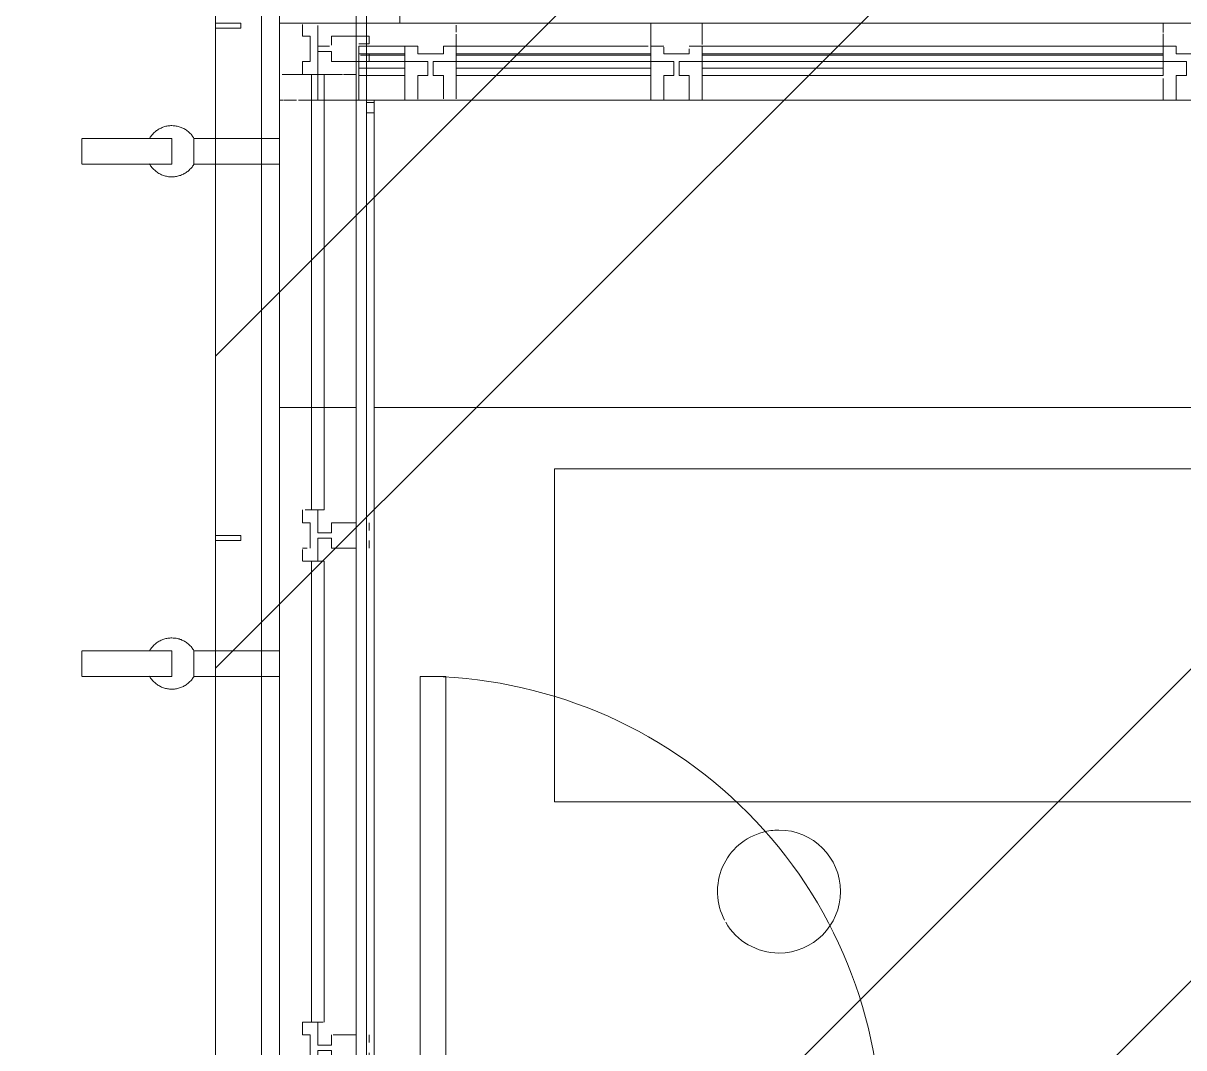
# Model space of a CAD drawing. Header units: millimetres. Extents: x -57519 to 497916, y -349472 to 446842.
# Drawn here: x 285903 to 288168, y 43707 to 45707 of the extents above; entities that cross this region are included whole.
import ezdxf

# ---------------------------------------------------------------- set-up
doc = ezdxf.new("R2010")
doc.units = ezdxf.units.MM
for name, color, linetype, lineweight in [('A-CLNG', 13, 'Continuous', 5), ('A-DETL-GENF', 92, 'Continuous', 5), ('A-DETL-WIDE', 214, 'Continuous', 18), ('A-DOOR', 31, 'Continuous', 5), ('A-DOOR-FRAM', 31, 'Continuous', 5), ('A-FLOR', 192, 'Continuous', 5), ('A-GENM', 13, 'Continuous', 5), ('A-GLAZ-CURT', 52, 'Continuous', 20), ('A-GLAZ-CWMG', 51, 'Continuous', 20), ('A-WALL', 113, 'Continuous', 20), ('E-LITE-EQPM', 33, 'Continuous', 5)]:
    doc.layers.add(name, color=color, linetype=linetype, lineweight=lineweight)

# ---------------------------------------------------------------- blocks, each defined once
blk = doc.blocks.new('System Panel - _DLN__12_12mm laminated clear glass-18442147-SITE COVERAGE')
at = {"layer": 'A-GLAZ-CURT', "lineweight": 5}
for p, q in [((-45, 12.5), (-45, 0)), ((-45, 12.5), (-45, 0)), ((-41.7, 12.5), (-25, 12.5)), ((-25, 12.5), (45, 12.5)), ((45, 12.5), (-25, 12.5)), ((45, 12.5), (45, 0)), ((45, 12.5), (45, 0)), ((45, 12.5), (45, 0)), ((45, 0), (45, -12.5)), ((45, 0), (45, -12.5)), ((45, 0), (45, -12.5)), ((-45, 0), (-45, -12.5)), ((-45, 0), (-45, -12.5)), ((45, -12.5), (-45, -12.5)), ((-30, -12.5), (45, -12.5))]:
    blk.add_line(p, q, dxfattribs=at)
blk = doc.blocks.new('System Panel - _DLN__12_12mm laminated clear glass-V50-SITE COVERAGE')
at = {"layer": 'A-GLAZ-CURT', "lineweight": 5}
for p, q in [((-450, 12.5), (450, 12.5)), ((450, 12.5), (-450, 12.5)), ((-450, 0), (-450, 12.5)), ((-450, 12.5), (-450, 0)), ((450, 12.5), (450, 0)), ((450, 12.5), (450, 0)), ((450, 0), (450, -11.3)), ((450, 0), (450, -11.3)), ((-450, -12.5), (-450, 0)), ((-450, 0), (-450, -12.5)), ((-450, -12.5), (450, -12.5)), ((450, -12.5), (-450, -12.5))]:
    blk.add_line(p, q, dxfattribs=at)
blk = doc.blocks.new('Rectangular Mullion - DLN_FRAME 2-18442144-SITE COVERAGE')
at = {"layer": 'A-GLAZ-CWMG', "lineweight": 5}
for p, q in [((37984.3, 45632.5), (37984.3, 45662.5)), ((37984.3, 45662.5), (37984.3, 45647.5)), ((37984.3, 45647.5), (37984.3, 45662.5)), ((37984.3, 45662.5), (37984.3, 45647.5)), ((37984.3, 45662.5), (38359.3, 45662.5)), ((37984.3, 45662.5), (38359.3, 45662.5)), ((37984.3, 45662.5), (38359.3, 45662.5)), ((37984.3, 45662.5), (38359.3, 45662.5)), ((37984.3, 45647.5), (37984.3, 45632.5)), ((37984.3, 45647.5), (38364.3, 45647.5)), ((37984.3, 45647.5), (38364.3, 45647.5)), ((38364.3, 45647.5), (38364.3, 45662.2)), ((38364.3, 45662.2), (38364.3, 45647.5)), ((38364.3, 45647.5), (38364.3, 45662.2)), ((38364.3, 45662.2), (38364.3, 45632.5)), ((38364.3, 45632.5), (38364.3, 45647.5)), ((37984.3, 45605.5), (37984.3, 45632.5)), ((37984.3, 45632.5), (37984.3, 45605.5)), ((37984.3, 45632.5), (38364.3, 45632.5)), ((37984.3, 45632.5), (38364.3, 45632.5)), ((37984.3, 45632.5), (38364.3, 45632.5)), ((37984.3, 45632.5), (38364.3, 45632.5)), ((38364.3, 45605.5), (38364.3, 45632.5)), ((38364.3, 45632.5), (38364.3, 45605.5)), ((37984.3, 45560), (37984.3, 45605.5)), ((37984.3, 45605.5), (37984.3, 45560)), ((37984.3, 45605.5), (38364.3, 45605.5)), ((37984.3, 45605.5), (38364.3, 45605.5)), ((37984.3, 45605.5), (38364.3, 45605.5)), ((37984.3, 45605.5), (38364.3, 45605.5)), ((38364.3, 45557.5), (38364.3, 45605.5)), ((38364.3, 45605.5), (38364.3, 45557.5))]:
    blk.add_line(p, q, dxfattribs=at)
blk = doc.blocks.new('Rectangular Mullion - DLN_FRAME 2-V51-SITE COVERAGE')
at = {"layer": 'A-GLAZ-CWMG', "lineweight": 5}
for p, q in [((38464.3, 45632.5), (38464.3, 45662.5)), ((38464.3, 45662.5), (38464.3, 45647.5)), ((38464.3, 45647.5), (38464.3, 45662.5)), ((38464.3, 45662.5), (38464.3, 45647.5)), ((38464.3, 45662.5), (39364.3, 45662.5)), ((38464.3, 45662.5), (39364.3, 45662.5)), ((38464.3, 45662.5), (39364.3, 45662.5)), ((38464.3, 45662.5), (39364.3, 45662.5)), ((39364.3, 45647.5), (39364.3, 45662.5)), ((39364.3, 45662.5), (39364.3, 45647.5)), ((39364.3, 45647.5), (39364.3, 45662.5)), ((39364.3, 45662.5), (39364.3, 45632.5)), ((38464.3, 45647.5), (38464.3, 45632.5)), ((38464.3, 45647.5), (39364.3, 45647.5)), ((38464.3, 45647.5), (39364.3, 45647.5)), ((39364.3, 45632.5), (39364.3, 45647.5)), ((38464.3, 45605.5), (38464.3, 45632.5)), ((38464.3, 45632.5), (38464.3, 45605.5)), ((38464.3, 45632.5), (39364.3, 45632.5)), ((38464.3, 45632.5), (39364.3, 45632.5)), ((38464.3, 45632.5), (39364.3, 45632.5)), ((38464.3, 45632.5), (39364.3, 45632.5)), ((39364.3, 45605.5), (39364.3, 45632.5)), ((39364.3, 45632.5), (39364.3, 45605.5)), ((38464.3, 45557.5), (38464.3, 45605.5)), ((38464.3, 45605.5), (38464.3, 45557.5)), ((38464.3, 45605.5), (39364.3, 45605.5)), ((38464.3, 45605.5), (39364.3, 45605.5)), ((38464.3, 45605.5), (39364.3, 45605.5)), ((38464.3, 45605.5), (39364.3, 45605.5)), ((39364.3, 45557.5), (39364.3, 45599.7)), ((39364.3, 45599.7), (39364.3, 45557.5))]:
    blk.add_line(p, q, dxfattribs=at)
blk = doc.blocks.new('Rectangular Mullion - DLN_150 x 150mm _WD_-STUR_ OPENING-18440271-SITE COVERAGE')
at = {"layer": 'A-GLAZ-CWMG', "lineweight": 5}
for p, q in [((38464.3, 45666.2), (38464.3, 45707.5)), ((38464.3, 45707.5), (38464.3, 45666.2)), ((39364.3, 45707.5), (38464.3, 45707.5)), ((39364.3, 45707.5), (38464.3, 45707.5)), ((39364.3, 45689.5), (39364.3, 45707.5)), ((39364.3, 45707.5), (39364.3, 45689.5)), ((39364.3, 45662.5), (39364.3, 45686.5)), ((39364.3, 45686.5), (39364.3, 45662.5)), ((38464.3, 45647.5), (38464.3, 45662.5)), ((38464.3, 45662.5), (38464.3, 45647.5)), ((39364.3, 45647.5), (39364.3, 45662.5)), ((39364.3, 45662.5), (39364.3, 45647.5)), ((38464.3, 45632.5), (38464.3, 45645)), ((38464.3, 45645), (38464.3, 45632.5)), ((39364.3, 45632.5), (39364.3, 45645)), ((39364.3, 45645), (39364.3, 45632.5)), ((38464.3, 45620), (38464.3, 45632.5)), ((38464.3, 45632.5), (38464.3, 45620)), ((38464.3, 45557.5), (38464.3, 45620)), ((38464.3, 45620), (38464.3, 45557.5)), ((39364.3, 45621.2), (39364.3, 45632.5)), ((39364.3, 45632.5), (39364.3, 45621.2)), ((39364.3, 45605.5), (39364.3, 45620)), ((39364.3, 45620), (39364.3, 45605.5)), ((39364.3, 45557.5), (39364.3, 45599.7)), ((39364.3, 45599.7), (39364.3, 45557.5)), ((38464.3, 45557.5), (39364.3, 45557.5)), ((39364.3, 45557.5), (38464.3, 45557.5))]:
    blk.add_line(p, q, dxfattribs=at)
blk = doc.blocks.new('Rectangular Mullion - DLN_FRAME-V75-SITE COVERAGE')
at = {"layer": 'A-GLAZ-CWMG', "lineweight": 5}
for p, q in [((-25, 75), (-25, 27)), ((25, 27), (25, 75)), ((-25, 27), (-5, 27)), ((-5, 27), (-5, 0)), ((5, 0), (5, 27)), ((5, 27), (25, 27)), ((-5, 0), (-50, 0)), ((-50, 0), (-50, -12.5)), ((50, 0), (5, 0)), ((50, -12.5), (50, 0)), ((-50, -15), (-50, -30)), ((-25, -30), (-25, -15)), ((-25, -15), (25, -15)), ((25, -15), (25, -30)), ((50, -30), (50, -15)), ((-50, -30), (-25, -30)), ((25, -30), (50, -30))]:
    blk.add_line(p, q, dxfattribs=at)
blk = doc.blocks.new('Rectangular Mullion - DLN_FRAME-V76-SITE COVERAGE')
at = {"layer": 'A-GLAZ-CWMG', "lineweight": 5}
for p, q in [((-25, 75), (-25, 27)), ((25, 27), (25, 75)), ((-25, 27), (-5, 27)), ((-5, 27), (-5, 0)), ((5, 0), (5, 27)), ((5, 27), (25, 27)), ((-5, 0), (-50, 0)), ((-50, 0), (-50, -12.5)), ((50, 0), (5, 0)), ((50, -12.5), (50, 0)), ((-50, -15), (-50, -29.7)), ((-25, -28.1), (-25, -15)), ((-25, -15), (25, -15)), ((25, -15), (25, -25)), ((50, -30), (50, -15)), ((-50, -30), (-25, -30)), ((25, -30), (50, -30))]:
    blk.add_line(p, q, dxfattribs=at)
blk = doc.blocks.new('System Panel - _DLN__12_12mm laminated clear glass-18440646-SITE COVERAGE')
at = {"layer": 'A-GLAZ-CURT', "lineweight": 5}
for p, q in [((-425, 12.5), (-375, 12.5)), ((-375, 12.5), (-425, 12.5)), ((-425, -12.5), (-425, 12.5)), ((-425, 12.5), (-425, -12.5)), ((-375, 12.5), (425, 12.5)), ((425, 12.5), (-375, 12.5)), ((425, 12.5), (425, 0)), ((425, 12.5), (425, -12.5)), ((-425, -12.5), (425, -12.5)), ((425, -12.5), (-425, -12.5)), ((425, 0), (425, -12.5))]:
    blk.add_line(p, q, dxfattribs=at)
blk = doc.blocks.new('System Panel - _DLN__12_12mm laminated clear glass-18440639-SITE COVERAGE')
at = {"layer": 'A-GLAZ-CURT', "lineweight": 5}
for p, q in [((-450, 12.5), (450, 12.5)), ((450, 12.5), (-450, 12.5)), ((-450, 0), (-450, 12.5)), ((-450, 12.5), (-450, -12.5)), ((-450, -12.5), (-450, 0)), ((450, 10.4), (450, 0)), ((450, 10.4), (450, -12.5)), ((450, 0), (450, -12.5)), ((-450, -12.5), (450, -12.5)), ((450, -12.5), (-450, -12.5))]:
    blk.add_line(p, q, dxfattribs=at)
blk = doc.blocks.new('Rectangular Mullion - DLN_135 x 150mm _WD_-STUR_ OPENING-18440605-SITE COVERAGE')
at = {"layer": 'A-GLAZ-CWMG', "lineweight": 5}
for p, q in [((37639.3, 44707.5), (37639.3, 45607.5)), ((37644.6, 45607.5), (37684.3, 45607.5)), ((37684.3, 45607.5), (37644.6, 45607.5)), ((37684.3, 45607.5), (37701.8, 45607.5)), ((37701.8, 45607.5), (37684.3, 45607.5)), ((37701.8, 45607.5), (37726.8, 45607.5)), ((37726.8, 45607.5), (37701.8, 45607.5)), ((37726.8, 45607.5), (37762.4, 45607.5)), ((37762.4, 45607.5), (37726.8, 45607.5)), ((37764.3, 45607.5), (37789.3, 45607.5)), ((37789.3, 45607.5), (37764.3, 45607.5)), ((37789.3, 45589.1), (37789.3, 45607.5)), ((37789.3, 45589.1), (37789.3, 45607.5)), ((37789.3, 45557.5), (37789.3, 45585.6)), ((37789.3, 45557.5), (37789.3, 45585.6)), ((37789.3, 44732.5), (37789.3, 45557.5)), ((37789.3, 44732.5), (37789.3, 45557.5)), ((37789.3, 44718.9), (37789.3, 44732.5)), ((37789.3, 44718.9), (37789.3, 44732.5)), ((37789.3, 44707.5), (37789.3, 44716.1)), ((37789.3, 44707.5), (37789.3, 44716.1))]:
    blk.add_line(p, q, dxfattribs=at)
blk = doc.blocks.new('Rectangular Mullion - DLN_FRAME-18440582-SITE COVERAGE')
at = {"layer": 'A-GLAZ-CWMG', "lineweight": 5}
for p, q in [((-75, 30), (-100, 30)), ((-100, 30), (-100, 0)), ((-100, 12.5), (-100, 30)), ((-100, 30), (-75, 30)), ((-75, 15), (-75, 30)), ((-75, 30), (-75, 15)), ((-2.8, 30), (-25, 30)), ((-25, 30), (-25, 15)), ((-25, 15), (-25, 30)), ((-25, 30), (-2.8, 30)), ((0, 0), (0, 30)), ((0, 30), (0, 0)), ((-100, 0), (-100, 12.5)), ((-100, 0), (-55, 0)), ((-55, 0), (-100, 0)), ((-25, 15), (-75, 15)), ((-75, 15), (-25, 15)), ((-55, 0), (-55, -27)), ((-55, -27), (-55, 0)), ((-45, -22.5), (-45, 0)), ((-45, 0), (-4.7, 0)), ((-4.7, 0), (-45, 0)), ((-45, 0), (-45, -22.5)), ((-55, -27), (-75, -27)), ((-75, -27), (-75, -80)), ((-75, -75), (-75, -27)), ((-75, -27), (-55, -27)), ((-25, -27), (-42.6, -27)), ((-42.6, -27), (-25, -27)), ((-25, -100), (-25, -27)), ((-25, -27), (-25, -75)), ((-75, -80), (-75, -100)), ((-60, -100), (-60, -80)), ((-60, -80), (-45, -80)), ((-40, -80), (-40, -100)), ((-75, -100), (-60, -100)), ((-62.5, -100), (-75, -100)), ((-40, -100), (-25, -100)), ((-25, -100), (-40, -100))]:
    blk.add_line(p, q, dxfattribs=at)
blk = doc.blocks.new('Rectangular Mullion - DLN_150 x 150mm _WD_-STUR_ OPENING-18440647-SITE COVERAGE')
at = {"layer": 'A-GLAZ-CWMG', "lineweight": 5}
for p, q in [((37639.3, 44707.5), (37639.3, 45607.5)), ((37639.3, 45607.5), (37639.3, 44707.5)), ((37644.6, 45607.5), (37714.3, 45607.5)), ((37684.3, 45607.5), (37644.6, 45607.5)), ((37762.4, 45607.5), (37684.3, 45607.5)), ((37714.3, 45607.5), (37762.4, 45607.5)), ((37764.3, 45607.5), (37789.3, 45607.5)), ((37789.3, 45607.5), (37764.3, 45607.5)), ((37789.3, 45607.5), (37789.3, 45589.1)), ((37789.3, 45607.5), (37789.3, 45589.1)), ((37789.3, 45585.6), (37789.3, 45557.5)), ((37789.3, 45585.6), (37789.3, 45557.5)), ((37789.3, 45557.5), (37789.3, 44707.5))]:
    blk.add_line(p, q, dxfattribs=at)
blk = doc.blocks.new('Rectangular Mullion - DLN_150 x 150mm _WD_-STUR_ OPENING-18440640-SITE COVERAGE')
at = {"layer": 'A-GLAZ-CWMG', "lineweight": 5}
for p, q in [((37639.3, 43707.5), (37639.3, 44707.5)), ((37639.3, 44707.5), (37639.3, 43707.5)), ((37789.3, 44707.5), (37789.3, 43707.5))]:
    blk.add_line(p, q, dxfattribs=at)
blk = doc.blocks.new('Rectangular Mullion - DLN_135 x 150mm _WD_-STUR_ OPENING-18440606-SITE COVERAGE')
at = {"layer": 'A-GLAZ-CWMG', "lineweight": 5}
for p, q in [((37639.3, 43707.5), (37639.3, 44707.5)), ((37789.3, 44698), (37789.3, 44707.5)), ((37789.3, 44698), (37789.3, 44707.5)), ((37789.3, 44682.5), (37789.3, 44696.1)), ((37789.3, 44682.5), (37789.3, 44696.1)), ((37789.3, 43732.5), (37789.3, 44682.5)), ((37789.3, 43732.5), (37789.3, 44682.5)), ((37789.3, 43718.9), (37789.3, 43732.5)), ((37789.3, 43718.9), (37789.3, 43732.5)), ((37789.3, 43707.5), (37789.3, 43716.1)), ((37789.3, 43707.5), (37789.3, 43716.1))]:
    blk.add_line(p, q, dxfattribs=at)
blk = doc.blocks.new('Rectangular Mullion - DLN_FRAME-18440576-SITE COVERAGE')
at = {"layer": 'A-GLAZ-CWMG', "lineweight": 5}
for p, q in [((-25, 30), (-50, 30)), ((-50, 30), (-25, 30)), ((-50, 24.6), (-50, 12.5)), ((-50, 0), (-50, 24.6)), ((-25, 15), (-25, 30)), ((-25, 30), (-25, 15)), ((25, 30), (25, 20.6)), ((25, 20.6), (25, 30)), ((50, 30), (27.5, 30)), ((27.5, 30), (50, 30)), ((50, 12.5), (50, 29)), ((50, 29), (50, 0)), ((-50, 12.5), (-50, 0)), ((-50, 0), (-5, 0)), ((-5, 0), (-50, 0)), ((0, 15), (-25, 15)), ((-25, 15), (0, 15)), ((-5, 0), (-5, -27)), ((-5, -27), (-5, 0)), ((25, 15), (0, 15)), ((0, 15), (25, 15)), ((5, -27), (5, 0)), ((5, 0), (50, 0)), ((50, 0), (5, 0)), ((5, 0), (5, -27)), ((50, 0), (50, 12.5)), ((-5, -27), (-25, -27)), ((-25, -27), (-25, -75)), ((-25, -75), (-25, -27)), ((-25, -27), (-5, -27)), ((25, -27), (5, -27)), ((5, -27), (25, -27)), ((25, -75), (25, -27)), ((25, -27), (25, -75)), ((-25, -100), (-10, -100)), ((-10, -100), (-25, -100)), ((10, -100), (25, -100)), ((25, -100), (10, -100))]:
    blk.add_line(p, q, dxfattribs=at)
blk = doc.blocks.new('Rectangular Mullion - DLN_FRAME-V93-SITE COVERAGE')
at = {"layer": 'A-GLAZ-CWMG', "lineweight": 5}
for p, q in [((-25, 30), (-50, 30)), ((-50, 30), (-50, 12.5)), ((-50, 0), (-50, 30)), ((-50, 30), (-25, 30)), ((-25, 15), (-25, 30)), ((-25, 30), (-25, 15)), ((50, 30), (25, 30)), ((25, 30), (25, 15)), ((25, 15), (25, 30)), ((25, 30), (50, 30)), ((50, 12.5), (50, 30)), ((50, 30), (50, 0)), ((-50, 12.5), (-50, 0)), ((-50, 0), (-5, 0)), ((-5, 0), (-50, 0)), ((0, 15), (-25, 15)), ((-25, 15), (0, 15)), ((-5, 0), (-5, -27)), ((-5, -27), (-5, 0)), ((25, 15), (0, 15)), ((0, 15), (25, 15)), ((5, -27), (5, 0)), ((5, 0), (50, 0)), ((50, 0), (5, 0)), ((5, 0), (5, -27)), ((50, 0), (50, 12.5)), ((-5, -27), (-25, -27)), ((-25, -27), (-5, -27)), ((-25, -29.9), (-25, -75)), ((-25, -75), (-25, -29.9)), ((25, -27), (5, -27)), ((5, -27), (25, -27)), ((25, -75), (25, -32.5)), ((25, -32.5), (25, -75)), ((-25, -100), (-10, -100)), ((-10, -100), (-25, -100)), ((10, -100), (25, -100)), ((25, -100), (10, -100))]:
    blk.add_line(p, q, dxfattribs=at)
blk = doc.blocks.new('System Panel - _DLN__12_12mm laminated clear glass-18442163-SITE COVERAGE')
at = {"layer": 'A-GLAZ-CURT', "lineweight": 5}
for p, q in [((-450, 12.5), (450, 12.5)), ((450, 12.5), (-450, 12.5)), ((-450, 0), (-450, 12.5)), ((-450, 12.5), (-450, 0)), ((450, 12.5), (450, 0)), ((450, 12.5), (450, 0)), ((450, 0), (450, -11.3)), ((450, 0), (450, -11.3)), ((-450, -12.5), (-450, 0)), ((-450, 0), (-450, -12.5)), ((-450, -12.5), (450, -12.5)), ((450, -12.5), (-450, -12.5))]:
    blk.add_line(p, q, dxfattribs=at)
blk = doc.blocks.new('Rectangular Mullion - DLN_FRAME-16088757-SITE COVERAGE')
at = {"layer": 'A-GLAZ-CWMG', "lineweight": 5}
for p, q in [((-25, 27), (-25, 75)), ((25, 75), (25, 27)), ((-5, 27), (-25, 27)), ((-5, 0), (-5, 27)), ((25, 27), (5, 27)), ((5, 27), (5, 0)), ((-50, -29.7), (-50, 0)), ((-50, 0), (-5, 0)), ((5, 0), (50, 0)), ((50, 0), (50, -30)), ((25, -15), (-25, -15)), ((-25, -15), (-25, -28.1)), ((25, -25), (25, -15)), ((-25, -30), (-50, -30)), ((50, -30), (25, -30))]:
    blk.add_line(p, q, dxfattribs=at)
blk = doc.blocks.new('Rectangular Mullion - DLN_FRAME-V227-SITE COVERAGE')
at = {"layer": 'A-GLAZ-CWMG', "lineweight": 5}
for p, q in [((-25, 27), (-25, 75)), ((25, 75), (25, 27)), ((-5, 27), (-25, 27)), ((-5, 0), (-5, 27)), ((25, 27), (5, 27)), ((5, 27), (5, 0)), ((-50, -30), (-50, 0)), ((-50, 0), (-5, 0)), ((5, 0), (50, 0)), ((50, 0), (50, -30)), ((25, -15), (-25, -15)), ((-25, -15), (-25, -30)), ((25, -30), (25, -15)), ((-25, -30), (-50, -30)), ((50, -30), (25, -30))]:
    blk.add_line(p, q, dxfattribs=at)
blk = doc.blocks.new('Rectangular Mullion - DLN_135 x 150mm _WD_-STUR_ OPENING-V235-SITE COVERAGE')
at = {"layer": 'A-GLAZ-CWMG', "lineweight": 5}
for p, q in [((38464.3, 45666.2), (38464.3, 45707.5)), ((38464.3, 45707.5), (38464.3, 45666.2)), ((38464.3, 45707.5), (39364.3, 45707.5)), ((38464.3, 45707.5), (39364.3, 45707.5)), ((39364.3, 45689.5), (39364.3, 45707.5)), ((39364.3, 45707.5), (39364.3, 45689.5)), ((39364.3, 45662.5), (39364.3, 45686.5)), ((39364.3, 45686.5), (39364.3, 45662.5)), ((38464.3, 45647.5), (38464.3, 45662.5)), ((38464.3, 45662.5), (38464.3, 45647.5)), ((39364.3, 45647.5), (39364.3, 45662.5)), ((39364.3, 45662.5), (39364.3, 45647.5)), ((38464.3, 45632.5), (38464.3, 45645)), ((38464.3, 45645), (38464.3, 45632.5)), ((39364.3, 45632.5), (39364.3, 45645)), ((39364.3, 45645), (39364.3, 45632.5)), ((38464.3, 45620), (38464.3, 45632.5)), ((38464.3, 45632.5), (38464.3, 45620)), ((38464.3, 45557.5), (38464.3, 45620)), ((38464.3, 45620), (38464.3, 45557.5)), ((39364.3, 45621.2), (39364.3, 45632.5)), ((39364.3, 45632.5), (39364.3, 45621.2)), ((39364.3, 45605.5), (39364.3, 45620)), ((39364.3, 45620), (39364.3, 45605.5)), ((39364.3, 45557.5), (39364.3, 45599.7)), ((39364.3, 45599.7), (39364.3, 45557.5)), ((39364.3, 45557.5), (38464.3, 45557.5)), ((38464.3, 45557.5), (39364.3, 45557.5))]:
    blk.add_line(p, q, dxfattribs=at)
blk = doc.blocks.new('DLN_Banner hook - DLN_Banner hook-V337-SITE COVERAGE')
at = {"layer": 'A-GENM'}
for p, q in [((-25, 0), (-25, -125)), ((-25, 0), (25, 0)), ((25, -125), (25, 0)), ((-25, -125), (-25, -166.7)), ((25, -166.7), (25, -125)), ((-24.4, -166.7), (-25, -166.7)), ((-25, -166.7), (0, -166.7)), ((0, -166.7), (25, -166.7)), ((25, -166.7), (24.4, -166.7)), ((-25, -247.6), (-25, -210)), ((-25, -210), (25, -210)), ((25, -210), (25, -247.6)), ((-25, -384.9), (-25, -247.6)), ((25, -247.6), (25, -384.9)), ((-25, -385.6), (25, -385.6))]:
    blk.add_line(p, q, dxfattribs=at)
at = {"layer": 'A-GENM', "flags": 128}
for points in [[(-25, -166.7), (-26.7, -167.7), (-28.4, -168.8), (-30, -170), (-31.6, -171.2), (-33.1, -172.5), (-34.6, -173.9), (-36, -175.3), (-37.4, -176.8), (-38.7, -178.3), (-39.9, -179.9), (-41.1, -181.5), (-42.2, -183.1), (-43.2, -184.8), (-44.2, -186.6), (-45.1, -188.4), (-45.9, -190.2), (-46.7, -192), (-47.3, -193.9), (-48, -195.8), (-48.5, -197.8), (-48.9, -199.7), (-49.3, -201.7), (-49.6, -203.7), (-49.8, -205.6), (-49.9, -207.6), (-50, -209.6), (-50, -211.6), (-49.9, -213.6), (-49.7, -215.6), (-49.4, -217.6), (-49.1, -219.6), (-48.7, -221.5), (-48.2, -223.5), (-47.6, -225.4), (-46.9, -227.3), (-46.2, -229.1), (-45.4, -231), (-44.5, -232.8), (-43.6, -234.5), (-42.6, -236.3), (-41.5, -237.9), (-40.3, -239.6), (-39.1, -241.2), (-37.8, -242.7), (-36.5, -244.2), (-35.1, -245.6), (-33.6, -247), (-32.1, -248.3), (-30.6, -249.6), (-29, -250.8), (-27.3, -251.9), (-25.6, -252.9)], [(24.8, -253.4), (26.6, -252.4), (28.2, -251.3), (29.9, -250.1), (31.4, -248.9), (33, -247.6), (34.4, -246.2), (35.9, -244.8), (37.2, -243.4), (38.5, -241.9), (39.8, -240.3), (41, -238.7), (42.1, -237), (43.1, -235.3), (44.1, -233.6), (45, -231.8), (45.8, -230), (46.6, -228.1), (47.3, -226.2), (47.9, -224.3), (48.4, -222.4), (48.9, -220.5), (49.3, -218.5), (49.6, -216.5), (49.8, -214.5), (49.9, -212.5), (50, -210.5), (50, -208.5), (49.9, -206.5), (49.7, -204.6), (49.4, -202.6), (49.1, -200.6), (48.7, -198.6), (48.2, -196.7), (47.6, -194.8), (47, -192.9), (46.3, -191), (45.5, -189.2), (44.6, -187.4), (43.7, -185.6), (42.6, -183.9), (41.6, -182.2), (40.4, -180.6), (39.2, -179), (37.9, -177.4), (36.6, -175.9), (35.2, -174.5), (33.8, -173.1), (32.3, -171.8), (30.7, -170.5), (29.1, -169.4), (27.5, -168.2), (25.8, -167.2), (25, -166.7)]]:
    blk.add_lwpolyline(points, dxfattribs=at)
blk = doc.blocks.new('DLN_Face Base lighting-01 - 240mm _R_-V387-SITE COVERAGE')
at = {"layer": 'E-LITE-EQPM'}
for start, end in [(15, 117.9031), (120, 180), (360, 15), (180, 360)]:
    blk.add_arc((0, 0), 120, start, end, dxfattribs=at)
blk = doc.blocks.new('System Panel - _DLN__12_12mm laminated clear glass-18442145-SITE COVERAGE')
at = {"layer": 'A-GLAZ-CURT', "lineweight": 5}
for p, q in [((-190, 12.5), (190, 12.5)), ((190, 12.5), (-190, 12.5)), ((-190, 0), (-190, 12.5)), ((-190, 12.5), (-190, 0)), ((-190, 12.5), (-190, 0)), ((-190, -12.5), (-190, 0)), ((-190, 0), (-190, -12.5)), ((-190, 0), (-190, -12.5)), ((190, 12.5), (190, 0)), ((190, 12.5), (190, 0)), ((190, 12.5), (190, 0)), ((190, 0), (190, -12.5)), ((190, 0), (190, -12.5)), ((190, 0), (190, -12.5)), ((-190, -12.5), (190, -12.5)), ((190, -12.5), (-190, -12.5))]:
    blk.add_line(p, q, dxfattribs=at)
blk = doc.blocks.new('Rectangular Mullion - DLN_FRAME 2-18442146-SITE COVERAGE')
at = {"layer": 'A-GLAZ-CWMG', "lineweight": 5}
for p, q in [((37794.3, 45632.5), (37794.3, 45662.5)), ((37794.3, 45662.5), (37794.3, 45647.5)), ((37794.3, 45647.5), (37794.3, 45662.5)), ((37794.3, 45662.5), (37794.3, 45647.5)), ((37794.3, 45662.5), (37884.3, 45662.5)), ((37794.3, 45662.5), (37884.3, 45662.5)), ((37794.3, 45662.5), (37884.3, 45662.5)), ((37794.3, 45662.5), (37884.3, 45662.5)), ((37884.3, 45647.5), (37884.3, 45662.5)), ((37884.3, 45662.5), (37884.3, 45647.5)), ((37884.3, 45647.5), (37884.3, 45662.5)), ((37884.3, 45662.5), (37884.3, 45632.5)), ((37794.3, 45647.5), (37794.3, 45632.5)), ((37794.3, 45647.5), (37814.3, 45647.5)), ((37794.3, 45647.5), (37814.3, 45647.5)), ((37814.3, 45647.5), (37884.3, 45647.5)), ((37814.3, 45647.5), (37884.3, 45647.5)), ((37884.3, 45632.5), (37884.3, 45647.5)), ((37794.3, 45605.5), (37794.3, 45632.5)), ((37794.3, 45632.5), (37794.3, 45605.5)), ((37794.3, 45632.5), (37814.3, 45632.5)), ((37794.3, 45632.5), (37814.3, 45632.5)), ((37794.3, 45632.5), (37884.3, 45632.5)), ((37794.3, 45632.5), (37814.3, 45632.5)), ((37814.3, 45632.5), (37884.3, 45632.5)), ((37814.3, 45632.5), (37884.3, 45632.5)), ((37814.3, 45632.5), (37884.3, 45632.5)), ((37884.3, 45605.5), (37884.3, 45632.5)), ((37884.3, 45632.5), (37884.3, 45605.5)), ((37794.3, 45581.6), (37794.3, 45605.5)), ((37794.3, 45605.5), (37794.3, 45581.6)), ((37794.3, 45605.5), (37884.3, 45605.5)), ((37794.3, 45605.5), (37884.3, 45605.5)), ((37794.3, 45605.5), (37884.3, 45605.5)), ((37794.3, 45605.5), (37884.3, 45605.5)), ((37884.3, 45558.6), (37884.3, 45605.5)), ((37884.3, 45605.5), (37884.3, 45558.6)), ((37794.3, 45557.5), (37794.3, 45581.2)), ((37794.3, 45581.2), (37794.3, 45557.5)), ((37809.3, 45552.5), (37823.9, 45552.5)), ((37809.3, 45552.5), (37823.9, 45552.5)), ((37823.9, 45532.5), (37809.3, 45532.5)), ((37809.3, 45532.5), (37823.9, 45532.5)), ((37809.3, 45532.5), (37823.9, 45532.5)), ((37809.3, 45532.5), (37823.9, 45532.5))]:
    blk.add_line(p, q, dxfattribs=at)
blk = doc.blocks.new('Rectangular Mullion - DLN_150 x 150mm _WD_-STUR_ OPENING-18440291-SITE COVERAGE')
at = {"layer": 'A-GLAZ-CWMG', "lineweight": 5}
for p, q in [((38364.3, 45707.5), (37984.3, 45707.5)), ((38364.3, 45707.5), (37984.3, 45707.5)), ((37984.3, 45690.2), (37984.3, 45703.9)), ((37984.3, 45703.9), (37984.3, 45690.2)), ((37984.3, 45662.5), (37984.3, 45685.9)), ((37984.3, 45685.9), (37984.3, 45662.5)), ((38364.3, 45662.5), (38364.3, 45707.5)), ((38364.3, 45707.5), (38364.3, 45662.5)), ((37984.3, 45647.5), (37984.3, 45662.5)), ((37984.3, 45662.5), (37984.3, 45647.5)), ((37984.3, 45632.5), (37984.3, 45645)), ((37984.3, 45645), (37984.3, 45632.5)), ((38364.3, 45647.5), (38364.3, 45662.2)), ((38364.3, 45662.2), (38364.3, 45647.5)), ((38364.3, 45632.5), (38364.3, 45645)), ((38364.3, 45645), (38364.3, 45632.5)), ((37984.3, 45620), (37984.3, 45632.5)), ((37984.3, 45632.5), (37984.3, 45620)), ((37984.3, 45560), (37984.3, 45620)), ((37984.3, 45620), (37984.3, 45560)), ((38364.3, 45620), (38364.3, 45632.5)), ((38364.3, 45632.5), (38364.3, 45620)), ((38364.3, 45557.5), (38364.3, 45620)), ((38364.3, 45620), (38364.3, 45557.5)), ((37984.3, 45557.5), (38364.3, 45557.5)), ((38364.3, 45557.5), (37984.3, 45557.5))]:
    blk.add_line(p, q, dxfattribs=at)
blk = doc.blocks.new('Rectangular Mullion - DLN_FRAME-V491-SITE COVERAGE')
at = {"layer": 'A-GLAZ-CWMG', "lineweight": 5}
for p, q in [((-25, 73.6), (-25, 27)), ((25, 27), (25, 72.9)), ((-25, 27), (-5, 27)), ((-5, 27), (-5, 0)), ((5, 0), (5, 27)), ((5, 27), (25, 27)), ((-5, 0), (-50, 0)), ((-50, 0), (-50, -12.5)), ((50, 0), (5, 0)), ((50, -12.5), (50, 0)), ((-50, -15), (-50, -30)), ((-25, -30), (-25, -15)), ((-25, -15), (25, -15)), ((25, -15), (25, -30)), ((50, -30), (50, -15)), ((-50, -30), (-25, -30)), ((25, -30), (50, -30))]:
    blk.add_line(p, q, dxfattribs=at)
blk = doc.blocks.new('Rectangular Mullion - DLN_FRAME-V492-SITE COVERAGE')
at = {"layer": 'A-GLAZ-CWMG', "lineweight": 5}
for p, q in [((-25, 27), (-25, 73.6)), ((25, 72.9), (25, 27)), ((-5, 27), (-25, 27)), ((-5, 0), (-5, 27)), ((25, 27), (5, 27)), ((5, 27), (5, 0)), ((-50, -30), (-50, 0)), ((-50, 0), (-5, 0)), ((5, 0), (50, 0)), ((50, 0), (50, -30)), ((25, -15), (-25, -15)), ((-25, -15), (-25, -30)), ((25, -30), (25, -15)), ((-25, -30), (-50, -30)), ((50, -30), (25, -30))]:
    blk.add_line(p, q, dxfattribs=at)
blk = doc.blocks.new('DLN-Single Door__X01_ - _M01a_ 900 x 2450 _WH_-V512-SITE COVERAGE')
at = {"layer": 'A-DOOR'}
for p, q in [((-450, 975), (-400, 975)), ((-450, 75), (-450, 975)), ((-400, 975), (-400, 75)), ((-490, 105), (-460, 105)), ((-490, 75), (-490, 105)), ((-490, 105), (-490, 95)), ((-460, 105), (-490, 105)), ((-460, 105), (-460, 75)), ((-460, 75), (-460, 105)), ((460, 75), (460, 105)), ((460, 105), (490, 105)), ((460, 105), (460, 75)), ((460, 105), (490, 105)), ((490, 105), (490, 75)), ((490, 95), (490, 105)), ((-460, 75), (-490, 75)), ((-490, 75), (-475, 75)), ((-475, 75), (-460, 75)), ((-400, 75), (-450, 75)), ((490, 75), (460, 75)), ((475, 75), (460, 75)), ((490, 75), (475, 75)), ((-490, -75), (-460, -75)), ((-490, -105), (-490, -75)), ((-490, -75), (-490, -105)), ((-475, -75), (-490, -75)), ((-460, -75), (-475, -75)), ((-460, -75), (-460, -105)), ((-460, -105), (-460, -75)), ((460, -105), (460, -75)), ((460, -75), (490, -75)), ((460, -75), (460, -105)), ((460, -75), (475, -75)), ((475, -75), (490, -75)), ((490, -75), (490, -105)), ((490, -105), (490, -75)), ((-460, -105), (-490, -105)), ((-490, -105), (-460, -105)), ((490, -105), (460, -105)), ((490, -105), (460, -105))]:
    blk.add_line(p, q, dxfattribs=at)
blk.add_arc((-450, 75), 900, 359.5, 90, dxfattribs=at)
at = {"layer": 'A-DOOR-FRAM'}
for p, q in [((-475, 75), (-450, 75)), ((-475, -75), (-475, 75)), ((-475, 75), (-475, -75)), ((-475, 75), (-460, 75)), ((-460, 75), (-450, 75)), ((-450, 75), (-450, 25)), ((-450, 25), (-450, 75)), ((450, 75), (475, 75)), ((450, 25), (450, 75)), ((450, 75), (450, 25)), ((460, 75), (450, 75)), ((475, 75), (460, 75)), ((475, 75), (475, -75)), ((475, -75), (475, 75)), ((-450, 25), (-425, 25)), ((-450, 25), (-425, 25)), ((-425, 25), (-425, -75)), ((-425, -75), (-425, 25)), ((425, 25), (450, 25)), ((425, -75), (425, 25)), ((450, 25), (425, 25)), ((425, 25), (425, -75)), ((-425, -75), (-475, -75)), ((-460, -75), (-475, -75)), ((-425, -75), (-460, -75)), ((475, -75), (425, -75)), ((425, -75), (460, -75)), ((460, -75), (475, -75))]:
    blk.add_line(p, q, dxfattribs=at)

msp = doc.modelspace()

# ---------------------------------------------------------------- hatches: boundary and pattern name
at = {"layer": 'A-DETL-GENF'}
h = msp.add_hatch(dxfattribs=at)
h.set_pattern_fill('FP_40', color=250, style=0, pattern_type=2)
h.set_pattern_definition([(45, (248763.4, 0), (-1257.236, 1257.236), []), (45, (248763.4, 1905), (-1257.236, 1257.236), [])])
h.paths.add_polyline_path([(325750.1, -8642.5), (328562.7, -8642.5), (328562.7, 4657.5), (341312.7, 4657.5), (341312.7, 30557.5), (342712.7, 30557.5), (342712.7, 48907.7), (339962.7, 48907.7), (339962.7, 52157.5), (338962.7, 52157.5), (338962.7, 53757.5), (297512.7, 53757.5), (297512.7, 52247.5), (286277.7, 52247.5), (286277.7, 34407.5), (285902.7, 34407.5), (285902.7, 7407.5), (286277.7, 7407.5), (286277.7, -2267.5), (315555.2, -2267.5), (315555.2, -8642.5), (321257.1, -8642.5)], flags=0)

# ---------------------------------------------------------------- linework, layer by layer
at = {"layer": 'A-CLNG'}
for p, q in [((286939.7, 44187.5), (286939.7, 44837.5)), ((286939.7, 44837.5), (288214.7, 44837.5)), ((288214.7, 44187.5), (286939.7, 44187.5))]:
    msp.add_line(p, q, dxfattribs=at)
at = {"layer": 'A-DETL-WIDE'}
msp.add_line((286277.7, 52247.5), (286277.7, 34407.5), dxfattribs=at)
at = {"layer": 'A-FLOR'}
for p, q in [((286277.7, 52282.5), (286277.7, 45697.5)), ((286402.7, 33857.5), (286402.7, 52157.5)), ((286637.7, 45707.5), (286637.7, 51922.5)), ((286402.7, 37207.5), (286402.7, 45707.5)), ((311902.7, 45707.5), (286402.7, 45707.5)), ((286402.7, 45481.6), (286402.7, 45707.5)), ((286402.7, 45707.5), (286637.7, 45707.5)), ((286409.3, 45557.5), (286402.7, 45557.5)), ((286402.7, 45557.5), (286402.7, 45481.6)), ((286409.3, 45557.5), (286402.7, 45557.5)), ((286402.7, 45557.5), (286402.7, 45481.6)), ((286436, 45557.5), (286410.7, 45557.5)), ((286436, 45557.5), (286410.7, 45557.5)), ((286552.7, 45557.5), (286439.7, 45557.5)), ((286439.7, 45557.5), (286552.7, 45557.5)), ((286552.7, 45557.5), (286552.7, 44718.9)), ((286587.4, 45557.5), (286572.7, 45557.5)), ((286587.4, 45557.5), (286572.7, 45557.5)), ((286572.7, 45557.5), (286587.4, 45557.5)), ((286587.4, 44957.5), (286587.4, 45557.5)), ((286587.4, 45557.5), (288802.7, 45557.5)), ((286686.3, 45557.5), (286587.7, 45557.5)), ((286686.3, 45557.5), (286587.7, 45557.5)), ((286587.7, 45557.5), (286686.3, 45557.5)), ((286707.3, 45557.5), (286689.1, 45557.5)), ((286707.3, 45557.5), (286689.1, 45557.5)), ((286689.1, 45557.5), (286707.3, 45557.5)), ((287166.3, 45557.5), (286709.1, 45557.5)), ((287166.3, 45557.5), (286709.1, 45557.5)), ((286709.1, 45557.5), (287166.3, 45557.5)), ((287187.3, 45557.5), (287169.1, 45557.5)), ((287187.3, 45557.5), (287169.1, 45557.5)), ((287169.1, 45557.5), (287187.3, 45557.5)), ((288166.3, 45557.5), (287189.1, 45557.5)), ((288166.3, 45557.5), (287189.1, 45557.5)), ((287189.1, 45557.5), (288166.3, 45557.5)), ((286402.7, 45445), (286402.7, 45470)), ((286402.7, 45470), (286402.7, 45445)), ((286402.7, 45470), (286402.7, 45445)), ((286402.7, 44481.6), (286402.7, 45433.3)), ((286402.7, 45433.3), (286402.7, 44957.5)), ((286402.7, 45433.3), (286402.7, 44481.6)), ((286402.7, 44957.5), (286435.6, 44957.5)), ((286436, 44957.5), (286552.7, 44957.5)), ((286587.4, 44957.5), (300802.7, 44957.5)), ((286552.7, 44716.1), (286552.7, 44698)), ((286277.7, 44707.5), (286277.7, 44697.5)), ((286552.7, 44696.1), (286552.7, 43718.9)), ((286402.7, 44445), (286402.7, 44470)), ((286402.7, 44445), (286402.7, 44470)), ((286402.7, 43481.6), (286402.7, 44433.3)), ((286402.7, 43481.6), (286402.7, 44433.3)), ((286552.7, 43716.1), (286552.7, 43707.5))]:
    msp.add_line(p, q, dxfattribs=at)
at = {"layer": 'A-WALL', "lineweight": 18}
for p, q in [((286367.7, 33882.5), (286367.7, 52157.5)), ((286552.7, 52007.5), (286552.7, 43532.5)), ((286572.7, 43552.5), (286572.7, 51987.5)), ((286277.7, 46697.5), (286277.7, 45707.5)), ((286277.7, 45707.5), (286327.7, 45707.5)), ((286327.7, 45697.5), (286277.7, 45697.5)), ((286277.7, 45697.5), (286277.7, 44707.5)), ((286327.7, 45707.5), (286327.7, 45697.5)), ((286277.7, 44707.5), (286327.7, 44707.5)), ((286327.7, 44697.5), (286277.7, 44697.5)), ((286277.7, 44697.5), (286277.7, 43707.5)), ((286327.7, 44707.5), (286327.7, 44697.5))]:
    msp.add_line(p, q, dxfattribs=at)
at = {"layer": 'A-WALL', "lineweight": 5}
for p, q in [((286402.7, 45707.5), (286402.7, 45481.6)), ((301317.7, 45707.5), (286477.7, 45707.5)), ((286477.7, 45557.5), (286477.7, 45702.8)), ((286552.7, 45700), (286552.7, 45705.9)), ((286552.7, 45700), (286552.7, 45705.9)), ((286552.7, 45686.5), (286552.7, 45698.1)), ((286552.7, 45686.5), (286552.7, 45698.1)), ((286572.7, 45705.7), (286572.7, 45699)), ((286572.7, 45696.9), (286572.7, 45686.5)), ((286552.7, 45682.5), (286552.7, 45668.9)), ((286552.7, 45668.9), (286552.7, 45682.5)), ((286552.7, 45667), (286552.7, 45648.9)), ((286552.7, 45648.9), (286552.7, 45667)), ((286572.7, 45678.7), (286572.7, 45667.5)), ((286572.7, 45662.5), (286572.7, 45647.5)), ((286552.7, 45646.1), (286552.7, 45589.1)), ((286552.7, 45589.1), (286552.7, 45646.1)), ((286572.7, 45645), (286572.7, 45636.2)), ((286572.7, 45632.5), (286572.7, 42882.5)), ((286552.7, 45557.5), (286552.7, 45585.6)), ((286552.7, 42882.5), (286552.7, 45585.6)), ((286477.7, 45557.5), (289402.7, 45557.5)), ((286402.7, 45470), (286402.7, 45445)), ((286402.7, 45433.3), (286402.7, 44481.6)), ((286587.7, 44957.1), (286587.7, 42882.5)), ((286402.7, 44470), (286402.7, 44445)), ((286402.7, 44433.3), (286402.7, 43481.6))]:
    msp.add_line(p, q, dxfattribs=at)

# ---------------------------------------------------------------- block references
at = {"layer": 'A-DOOR'}
msp.add_blockref('DLN-Single Door__X01_ - _M01a_ 900 x 2450 _WH_-V512-SITE COVERAGE', (287127.7, 43457.5), dxfattribs=at)
at = {"layer": 'A-GENM', "rotation": 269.9999999999998}
for p in [(286402.7, 45457.5), (286402.7, 44457.5)]:
    msp.add_blockref('DLN_Banner hook - DLN_Banner hook-V337-SITE COVERAGE', p, dxfattribs=at)
at = {"layer": 'A-GLAZ-CURT', "lineweight": 5}
for name, p in [('System Panel - _DLN__12_12mm laminated clear glass-18442147-SITE COVERAGE', (286602.7, 45632.5)), ('System Panel - _DLN__12_12mm laminated clear glass-18442145-SITE COVERAGE', (286937.7, 45632.5)), ('System Panel - _DLN__12_12mm laminated clear glass-V50-SITE COVERAGE', (287677.7, 45632.5)), ('System Panel - _DLN__12_12mm laminated clear glass-18442163-SITE COVERAGE', (287677.7, 45632.5))]:
    msp.add_blockref(name, p, dxfattribs=at)
at = {"layer": 'A-GLAZ-CURT', "lineweight": 5, "rotation": 269.9999999999999}
for name, p in [('System Panel - _DLN__12_12mm laminated clear glass-18440646-SITE COVERAGE', (286477.7, 45182.5)), ('System Panel - _DLN__12_12mm laminated clear glass-18440639-SITE COVERAGE', (286477.7, 44207.5))]:
    msp.add_blockref(name, p, dxfattribs=at)
at = {"layer": 'A-GLAZ-CWMG', "lineweight": 5, "rotation": 89.9999999999999}
msp.add_blockref('Rectangular Mullion - DLN_FRAME-18440582-SITE COVERAGE', (286477.7, 45707.5), dxfattribs=at)
at = {"layer": 'A-GLAZ-CWMG', "lineweight": 5}
for name in ['Rectangular Mullion - DLN_150 x 150mm _WD_-STUR_ OPENING-18440291-SITE COVERAGE', 'Rectangular Mullion - DLN_150 x 150mm _WD_-STUR_ OPENING-18440271-SITE COVERAGE', 'Rectangular Mullion - DLN_135 x 150mm _WD_-STUR_ OPENING-V235-SITE COVERAGE', 'Rectangular Mullion - DLN_FRAME 2-18442146-SITE COVERAGE', 'Rectangular Mullion - DLN_FRAME 2-18442144-SITE COVERAGE', 'Rectangular Mullion - DLN_FRAME 2-V51-SITE COVERAGE', 'Rectangular Mullion - DLN_135 x 150mm _WD_-STUR_ OPENING-18440605-SITE COVERAGE', 'Rectangular Mullion - DLN_150 x 150mm _WD_-STUR_ OPENING-18440647-SITE COVERAGE', 'Rectangular Mullion - DLN_150 x 150mm _WD_-STUR_ OPENING-18440640-SITE COVERAGE', 'Rectangular Mullion - DLN_135 x 150mm _WD_-STUR_ OPENING-18440606-SITE COVERAGE']:
    msp.add_blockref(name, (248763.4, 0), dxfattribs=at)
at = {"layer": 'A-GLAZ-CWMG', "lineweight": 5, "extrusion": (0, 0, -1)}
for name, p, rotation in [('Rectangular Mullion - DLN_FRAME-V491-SITE COVERAGE', (-286697.7, 45632.5), 180), ('Rectangular Mullion - DLN_FRAME-V492-SITE COVERAGE', (-286697.7, 45632.5), 180), ('Rectangular Mullion - DLN_FRAME-V76-SITE COVERAGE', (-287177.7, 45632.5), 180), ('Rectangular Mullion - DLN_FRAME-16088757-SITE COVERAGE', (-287177.7, 45632.5), 180), ('Rectangular Mullion - DLN_FRAME-V75-SITE COVERAGE', (-288177.7, 45632.5), 180), ('Rectangular Mullion - DLN_FRAME-V227-SITE COVERAGE', (-288177.7, 45632.5), 180), ('Rectangular Mullion - DLN_FRAME-18440576-SITE COVERAGE', (-286477.7, 44707.5), 270.0000000000001), ('Rectangular Mullion - DLN_FRAME-V93-SITE COVERAGE', (-286477.7, 43707.5), 270.0000000000001)]:
    msp.add_blockref(name, p, dxfattribs=dict(at, rotation=rotation))
at = {"layer": 'E-LITE-EQPM', "rotation": 90}
msp.add_blockref('DLN_Face Base lighting-01 - 240mm _R_-V387-SITE COVERAGE', (287377.7, 44012.5), dxfattribs=at)

doc.saveas('drawing.dxf')
